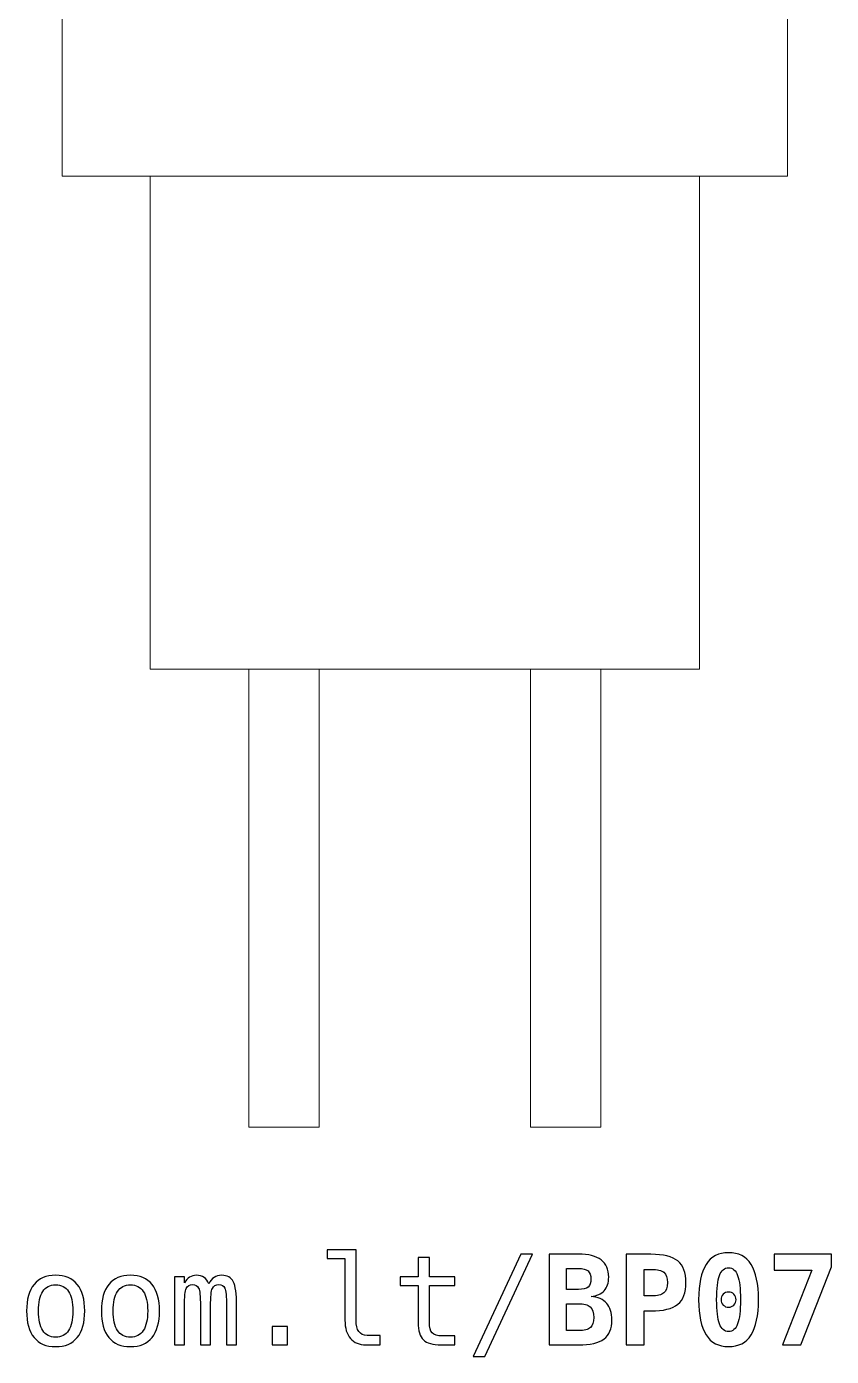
# Model space of a CAD drawing. Header units: centimetres. Extents: x -11.63 to -9.35, y -16.68 to -12.9.
# Drawn here: x -11.066 to -9.923, y -16.676 to -14.788 of the extents above; entities that cross this region are included whole.
import ezdxf

# ---------------------------------------------------------------- set-up
doc = ezdxf.new("R2010")
doc.units = ezdxf.units.CM
doc.header["$MEASUREMENT"] = 0
doc.layers.add('Layer 1', color=7, linetype='Continuous')

msp = doc.modelspace()

# ---------------------------------------------------------------- linework, layer by layer
at = {"layer": 'Layer 1', "lineweight": 20}
for points in [[(-9.985, -14.6), (-9.985, -14.6), (-11.015, -14.6), (-11.015, -14.6), (-11.015, -14.6), (-11.015, -14.6), (-11.015, -15), (-11.015, -15), (-11.015, -15), (-11.015, -15), (-9.985, -15), (-9.985, -15), (-9.985, -15), (-9.985, -15), (-9.985, -14.6), (-9.985, -14.6)], [(-10.11, -15), (-10.11, -15), (-10.89, -15), (-10.89, -15), (-10.89, -15), (-10.89, -15), (-10.89, -15.7), (-10.89, -15.7), (-10.89, -15.7), (-10.89, -15.7), (-10.11, -15.7), (-10.11, -15.7), (-10.11, -15.7), (-10.11, -15.7), (-10.11, -15), (-10.11, -15)], [(-10.65, -15.7), (-10.65, -15.7), (-10.75, -15.7), (-10.75, -15.7), (-10.75, -15.7), (-10.75, -15.7), (-10.75, -16.35), (-10.75, -16.35), (-10.75, -16.35), (-10.75, -16.35), (-10.65, -16.35), (-10.65, -16.35), (-10.65, -16.35), (-10.65, -16.35), (-10.65, -15.7), (-10.65, -15.7)], [(-10.25, -15.7), (-10.25, -15.7), (-10.35, -15.7), (-10.35, -15.7), (-10.35, -15.7), (-10.35, -15.7), (-10.35, -16.35), (-10.35, -16.35), (-10.35, -16.35), (-10.35, -16.35), (-10.25, -16.35), (-10.25, -16.35), (-10.25, -16.35), (-10.25, -16.35), (-10.25, -15.7), (-10.25, -15.7)]]:
    msp.add_open_spline(points, degree=3, knots=[0, 0, 0, 0, 0.25, 0.25, 0.25, 0.25, 0.5, 0.5, 0.5, 0.5, 0.75, 0.75, 0.75, 0.75, 1, 1, 1, 1], dxfattribs=at)
at = {"layer": 'Layer 1', "color": 250}
for points, knots in [([(-10.59763, -16.62435), (-10.59763, -16.63146), (-10.59633, -16.63681), (-10.59372, -16.64043), (-10.59372, -16.64043), (-10.5911, -16.64404), (-10.58725, -16.64586), (-10.58213, -16.64586), (-10.58213, -16.64586), (-10.58213, -16.64586), (-10.56361, -16.64586), (-10.56361, -16.64586), (-10.56361, -16.64586), (-10.56361, -16.64586), (-10.56361, -16.6593), (-10.56361, -16.6593), (-10.56361, -16.6593), (-10.56361, -16.6593), (-10.58366, -16.6593), (-10.58366, -16.6593), (-10.58366, -16.6593), (-10.59316, -16.6593), (-10.60048, -16.65624), (-10.60568, -16.65016), (-10.60568, -16.65016), (-10.61088, -16.64407), (-10.61347, -16.63546), (-10.61347, -16.62435), (-10.61347, -16.62435), (-10.61347, -16.62435), (-10.61347, -16.53674), (-10.61347, -16.53674), (-10.61347, -16.53674), (-10.61347, -16.53674), (-10.63887, -16.53674), (-10.63887, -16.53674), (-10.63887, -16.53674), (-10.63887, -16.53674), (-10.63887, -16.52433), (-10.63887, -16.52433), (-10.63887, -16.52433), (-10.63887, -16.52433), (-10.59763, -16.52433), (-10.59763, -16.52433), (-10.59763, -16.52433), (-10.59763, -16.52433), (-10.59763, -16.62435), (-10.59763, -16.62435)], [0, 0, 0, 0, 0.0833333, 0.0833333, 0.0833333, 0.0833333, 0.1666667, 0.1666667, 0.1666667, 0.1666667, 0.25, 0.25, 0.25, 0.25, 0.3333333, 0.3333333, 0.3333333, 0.3333333, 0.4166667, 0.4166667, 0.4166667, 0.4166667, 0.5, 0.5, 0.5, 0.5, 0.5833333, 0.5833333, 0.5833333, 0.5833333, 0.6666667, 0.6666667, 0.6666667, 0.6666667, 0.75, 0.75, 0.75, 0.75, 0.8333333, 0.8333333, 0.8333333, 0.8333333, 0.9166667, 0.9166667, 0.9166667, 0.9166667, 1, 1, 1, 1]), ([(-10.49358, -16.53544), (-10.49358, -16.53544), (-10.49358, -16.56284), (-10.49358, -16.56284), (-10.49358, -16.56284), (-10.49358, -16.56284), (-10.45757, -16.56284), (-10.45757, -16.56284), (-10.45757, -16.56284), (-10.45757, -16.56284), (-10.45757, -16.57516), (-10.45757, -16.57516), (-10.45757, -16.57516), (-10.45757, -16.57516), (-10.49358, -16.57516), (-10.49358, -16.57516), (-10.49358, -16.57516), (-10.49358, -16.57516), (-10.49358, -16.62752), (-10.49358, -16.62752), (-10.49358, -16.62752), (-10.49358, -16.63463), (-10.49223, -16.6396), (-10.48953, -16.6424), (-10.48953, -16.6424), (-10.48682, -16.64522), (-10.48212, -16.64663), (-10.47541, -16.64663), (-10.47541, -16.64663), (-10.47541, -16.64663), (-10.45757, -16.64663), (-10.45757, -16.64663), (-10.45757, -16.64663), (-10.45757, -16.64663), (-10.45757, -16.6593), (-10.45757, -16.6593), (-10.45757, -16.6593), (-10.45757, -16.6593), (-10.47694, -16.6593), (-10.47694, -16.6593), (-10.47694, -16.6593), (-10.48885, -16.6593), (-10.49723, -16.65692), (-10.50211, -16.65216), (-10.50211, -16.65216), (-10.50699, -16.64739), (-10.50943, -16.63916), (-10.50943, -16.62752), (-10.50943, -16.62752), (-10.50943, -16.62752), (-10.50943, -16.57516), (-10.50943, -16.57516), (-10.50943, -16.57516), (-10.50943, -16.57516), (-10.53518, -16.57516), (-10.53518, -16.57516), (-10.53518, -16.57516), (-10.53518, -16.57516), (-10.53518, -16.56284), (-10.53518, -16.56284), (-10.53518, -16.56284), (-10.53518, -16.56284), (-10.50943, -16.56284), (-10.50943, -16.56284), (-10.50943, -16.56284), (-10.50943, -16.56284), (-10.50943, -16.53544), (-10.50943, -16.53544), (-10.50943, -16.53544), (-10.50943, -16.53544), (-10.49358, -16.53544), (-10.49358, -16.53544)], [0, 0, 0, 0, 0.0555556, 0.0555556, 0.0555556, 0.0555556, 0.1111111, 0.1111111, 0.1111111, 0.1111111, 0.1666667, 0.1666667, 0.1666667, 0.1666667, 0.2222222, 0.2222222, 0.2222222, 0.2222222, 0.2777778, 0.2777778, 0.2777778, 0.2777778, 0.3333333, 0.3333333, 0.3333333, 0.3333333, 0.3888889, 0.3888889, 0.3888889, 0.3888889, 0.4444444, 0.4444444, 0.4444444, 0.4444444, 0.5, 0.5, 0.5, 0.5, 0.5555556, 0.5555556, 0.5555556, 0.5555556, 0.6111111, 0.6111111, 0.6111111, 0.6111111, 0.6666667, 0.6666667, 0.6666667, 0.6666667, 0.7222222, 0.7222222, 0.7222222, 0.7222222, 0.7777778, 0.7777778, 0.7777778, 0.7777778, 0.8333333, 0.8333333, 0.8333333, 0.8333333, 0.8888889, 0.8888889, 0.8888889, 0.8888889, 0.9444444, 0.9444444, 0.9444444, 0.9444444, 1, 1, 1, 1]), ([(-10.3637, -16.53071), (-10.3637, -16.53071), (-10.34732, -16.53071), (-10.34732, -16.53071), (-10.34732, -16.53071), (-10.34732, -16.53071), (-10.41503, -16.67567), (-10.41503, -16.67567), (-10.41503, -16.67567), (-10.41503, -16.67567), (-10.43149, -16.67567), (-10.43149, -16.67567), (-10.43149, -16.67567), (-10.43149, -16.67567), (-10.3637, -16.53071), (-10.3637, -16.53071)], [0, 0, 0, 0, 0.25, 0.25, 0.25, 0.25, 0.5, 0.5, 0.5, 0.5, 0.75, 0.75, 0.75, 0.75, 1, 1, 1, 1]), ([(-10.32333, -16.53054), (-10.32333, -16.53054), (-10.28191, -16.53054), (-10.28191, -16.53054), (-10.28191, -16.53054), (-10.26759, -16.53054), (-10.25686, -16.53324), (-10.24966, -16.53868), (-10.24966, -16.53868), (-10.24246, -16.54409), (-10.23884, -16.5522), (-10.23884, -16.56299), (-10.23884, -16.56299), (-10.23884, -16.57128), (-10.24096, -16.57772), (-10.24522, -16.58236), (-10.24522, -16.58236), (-10.24945, -16.58704), (-10.25568, -16.58971), (-10.26389, -16.59048), (-10.26389, -16.59048), (-10.25407, -16.59145), (-10.24669, -16.59474), (-10.24172, -16.60039), (-10.24172, -16.60039), (-10.23675, -16.606), (-10.23428, -16.61388), (-10.23428, -16.62399), (-10.23428, -16.62399), (-10.23428, -16.6364), (-10.23802, -16.64537), (-10.24548, -16.65095), (-10.24548, -16.65095), (-10.25295, -16.65651), (-10.26509, -16.6593), (-10.28191, -16.6593), (-10.28191, -16.6593), (-10.28191, -16.6593), (-10.32333, -16.6593), (-10.32333, -16.6593), (-10.32333, -16.6593), (-10.32333, -16.6593), (-10.32333, -16.53054), (-10.32333, -16.53054)], [0, 0, 0, 0, 0.0909091, 0.0909091, 0.0909091, 0.0909091, 0.1818182, 0.1818182, 0.1818182, 0.1818182, 0.2727273, 0.2727273, 0.2727273, 0.2727273, 0.3636364, 0.3636364, 0.3636364, 0.3636364, 0.4545455, 0.4545455, 0.4545455, 0.4545455, 0.5454545, 0.5454545, 0.5454545, 0.5454545, 0.6363636, 0.6363636, 0.6363636, 0.6363636, 0.7272727, 0.7272727, 0.7272727, 0.7272727, 0.8181818, 0.8181818, 0.8181818, 0.8181818, 0.9090909, 0.9090909, 0.9090909, 0.9090909, 1, 1, 1, 1]), ([(-10.21394, -16.53071), (-10.21394, -16.53071), (-10.17904, -16.53071), (-10.17904, -16.53071), (-10.17904, -16.53071), (-10.16131, -16.53071), (-10.14855, -16.53386), (-10.14076, -16.54018), (-10.14076, -16.54018), (-10.13297, -16.5465), (-10.12909, -16.55676), (-10.12909, -16.57093), (-10.12909, -16.57093), (-10.12909, -16.5851), (-10.13297, -16.59536), (-10.14076, -16.60168), (-10.14076, -16.60168), (-10.14855, -16.608), (-10.16131, -16.61115), (-10.17904, -16.61115), (-10.17904, -16.61115), (-10.17904, -16.61115), (-10.18854, -16.61115), (-10.18854, -16.61115), (-10.18854, -16.61115), (-10.18854, -16.61115), (-10.18854, -16.6593), (-10.18854, -16.6593), (-10.18854, -16.6593), (-10.18854, -16.6593), (-10.21394, -16.6593), (-10.21394, -16.6593), (-10.21394, -16.6593), (-10.21394, -16.6593), (-10.21394, -16.53071), (-10.21394, -16.53071)], [0, 0, 0, 0, 0.1111111, 0.1111111, 0.1111111, 0.1111111, 0.2222222, 0.2222222, 0.2222222, 0.2222222, 0.3333333, 0.3333333, 0.3333333, 0.3333333, 0.4444444, 0.4444444, 0.4444444, 0.4444444, 0.5555556, 0.5555556, 0.5555556, 0.5555556, 0.6666667, 0.6666667, 0.6666667, 0.6666667, 0.7777778, 0.7777778, 0.7777778, 0.7777778, 0.8888889, 0.8888889, 0.8888889, 0.8888889, 1, 1, 1, 1]), ([(-10.11113, -16.59512), (-10.11113, -16.57287), (-10.1076, -16.55617), (-10.10054, -16.54506), (-10.10054, -16.54506), (-10.09346, -16.53395), (-10.08285, -16.52839), (-10.06865, -16.52839), (-10.06865, -16.52839), (-10.05442, -16.52839), (-10.04378, -16.53392), (-10.03669, -16.545), (-10.03669, -16.545), (-10.02963, -16.55608), (-10.02611, -16.57281), (-10.02611, -16.59512), (-10.02611, -16.59512), (-10.02611, -16.61741), (-10.02963, -16.63411), (-10.03669, -16.64519), (-10.03669, -16.64519), (-10.04378, -16.65627), (-10.05442, -16.6618), (-10.06865, -16.6618), (-10.06865, -16.6618), (-10.08285, -16.6618), (-10.09346, -16.65624), (-10.10054, -16.64513), (-10.10054, -16.64513), (-10.1076, -16.63402), (-10.11113, -16.61735), (-10.11113, -16.59512)], [0, 0, 0, 0, 0.125, 0.125, 0.125, 0.125, 0.25, 0.25, 0.25, 0.25, 0.375, 0.375, 0.375, 0.375, 0.5, 0.5, 0.5, 0.5, 0.625, 0.625, 0.625, 0.625, 0.75, 0.75, 0.75, 0.75, 0.875, 0.875, 0.875, 0.875, 1, 1, 1, 1]), ([(-10.00388, -16.53071), (-10.00388, -16.53071), (-9.92256, -16.53071), (-9.92256, -16.53071), (-9.92256, -16.53071), (-9.92256, -16.53071), (-9.92256, -16.5487), (-9.92256, -16.5487), (-9.92256, -16.5487), (-9.92256, -16.5487), (-9.96616, -16.6593), (-9.96616, -16.6593), (-9.96616, -16.6593), (-9.96616, -16.6593), (-9.99209, -16.6593), (-9.99209, -16.6593), (-9.99209, -16.6593), (-9.99209, -16.6593), (-9.95023, -16.55311), (-9.95023, -16.55311), (-9.95023, -16.55311), (-9.95023, -16.55311), (-10.00388, -16.55311), (-10.00388, -16.55311), (-10.00388, -16.55311), (-10.00388, -16.55311), (-10.00388, -16.53071), (-10.00388, -16.53071)], [0, 0, 0, 0, 0.1428571, 0.1428571, 0.1428571, 0.1428571, 0.2857143, 0.2857143, 0.2857143, 0.2857143, 0.4285714, 0.4285714, 0.4285714, 0.4285714, 0.5714286, 0.5714286, 0.5714286, 0.5714286, 0.7142857, 0.7142857, 0.7142857, 0.7142857, 0.8571429, 0.8571429, 0.8571429, 0.8571429, 1, 1, 1, 1]), ([(-10.29878, -16.55076), (-10.29878, -16.55076), (-10.29878, -16.58066), (-10.29878, -16.58066), (-10.29878, -16.58066), (-10.29878, -16.58066), (-10.28191, -16.58066), (-10.28191, -16.58066), (-10.28191, -16.58066), (-10.27547, -16.58066), (-10.27088, -16.57951), (-10.26815, -16.57722), (-10.26815, -16.57722), (-10.26542, -16.57493), (-10.26406, -16.57113), (-10.26406, -16.56584), (-10.26406, -16.56584), (-10.26406, -16.56055), (-10.26544, -16.55673), (-10.26824, -16.55435), (-10.26824, -16.55435), (-10.27103, -16.55197), (-10.27559, -16.55076), (-10.28191, -16.55076), (-10.28191, -16.55076), (-10.28191, -16.55076), (-10.29878, -16.55076), (-10.29878, -16.55076)], [0, 0, 0, 0, 0.1428571, 0.1428571, 0.1428571, 0.1428571, 0.2857143, 0.2857143, 0.2857143, 0.2857143, 0.4285714, 0.4285714, 0.4285714, 0.4285714, 0.5714286, 0.5714286, 0.5714286, 0.5714286, 0.7142857, 0.7142857, 0.7142857, 0.7142857, 0.8571429, 0.8571429, 0.8571429, 0.8571429, 1, 1, 1, 1]), ([(-10.18854, -16.55208), (-10.18854, -16.55208), (-10.18854, -16.58977), (-10.18854, -16.58977), (-10.18854, -16.58977), (-10.18854, -16.58977), (-10.1781, -16.58977), (-10.1781, -16.58977), (-10.1781, -16.58977), (-10.16978, -16.58977), (-10.16393, -16.58836), (-10.16058, -16.58557), (-10.16058, -16.58557), (-10.1572, -16.58275), (-10.15552, -16.57787), (-10.15552, -16.57093), (-10.15552, -16.57093), (-10.15552, -16.56399), (-10.1572, -16.55911), (-10.16058, -16.55629), (-10.16058, -16.55629), (-10.16393, -16.5535), (-10.16978, -16.55208), (-10.1781, -16.55208), (-10.1781, -16.55208), (-10.1781, -16.55208), (-10.18854, -16.55208), (-10.18854, -16.55208)], [0, 0, 0, 0, 0.1428571, 0.1428571, 0.1428571, 0.1428571, 0.2857143, 0.2857143, 0.2857143, 0.2857143, 0.4285714, 0.4285714, 0.4285714, 0.4285714, 0.5714286, 0.5714286, 0.5714286, 0.5714286, 0.7142857, 0.7142857, 0.7142857, 0.7142857, 0.8571429, 0.8571429, 0.8571429, 0.8571429, 1, 1, 1, 1]), ([(-10.06865, -16.54991), (-10.07453, -16.54991), (-10.07879, -16.5535), (-10.08149, -16.56067), (-10.08149, -16.56067), (-10.0842, -16.56787), (-10.08555, -16.57934), (-10.08555, -16.59512), (-10.08555, -16.59512), (-10.08555, -16.61088), (-10.0842, -16.62232), (-10.08149, -16.62952), (-10.08149, -16.62952), (-10.07879, -16.63669), (-10.07453, -16.64028), (-10.06865, -16.64028), (-10.06865, -16.64028), (-10.06274, -16.64028), (-10.05844, -16.63669), (-10.05574, -16.62952), (-10.05574, -16.62952), (-10.05304, -16.62232), (-10.05168, -16.61088), (-10.05168, -16.59512), (-10.05168, -16.59512), (-10.05168, -16.57934), (-10.05304, -16.56787), (-10.05574, -16.56067), (-10.05574, -16.56067), (-10.05844, -16.5535), (-10.06274, -16.54991), (-10.06865, -16.54991)], [0, 0, 0, 0, 0.125, 0.125, 0.125, 0.125, 0.25, 0.25, 0.25, 0.25, 0.375, 0.375, 0.375, 0.375, 0.5, 0.5, 0.5, 0.5, 0.625, 0.625, 0.625, 0.625, 0.75, 0.75, 0.75, 0.75, 0.875, 0.875, 0.875, 0.875, 1, 1, 1, 1]), ([(-11.02436, -16.56052), (-11.01098, -16.56052), (-11.00075, -16.56484), (-10.99366, -16.57352), (-10.99366, -16.57352), (-10.98658, -16.58219), (-10.98302, -16.59474), (-10.98302, -16.61115), (-10.98302, -16.61115), (-10.98302, -16.62764), (-10.98655, -16.64019), (-10.99361, -16.64883), (-10.99361, -16.64883), (-11.00069, -16.65748), (-11.01092, -16.6618), (-11.02436, -16.6618), (-11.02436, -16.6618), (-11.03776, -16.6618), (-11.04796, -16.65748), (-11.05505, -16.64883), (-11.05505, -16.64883), (-11.0621, -16.64019), (-11.06563, -16.62764), (-11.06563, -16.61115), (-11.06563, -16.61115), (-11.06563, -16.59474), (-11.0621, -16.58219), (-11.05505, -16.57352), (-11.05505, -16.57352), (-11.04796, -16.56484), (-11.03776, -16.56052), (-11.02436, -16.56052)], [0, 0, 0, 0, 0.125, 0.125, 0.125, 0.125, 0.25, 0.25, 0.25, 0.25, 0.375, 0.375, 0.375, 0.375, 0.5, 0.5, 0.5, 0.5, 0.625, 0.625, 0.625, 0.625, 0.75, 0.75, 0.75, 0.75, 0.875, 0.875, 0.875, 0.875, 1, 1, 1, 1]), ([(-11.02436, -16.57396), (-11.03241, -16.57396), (-11.0385, -16.57707), (-11.04264, -16.58333), (-11.04264, -16.58333), (-11.04679, -16.5896), (-11.04884, -16.59889), (-11.04884, -16.61115), (-11.04884, -16.61115), (-11.04884, -16.62338), (-11.04679, -16.63264), (-11.04264, -16.63893), (-11.04264, -16.63893), (-11.0385, -16.64522), (-11.03241, -16.64836), (-11.02436, -16.64836), (-11.02436, -16.64836), (-11.01627, -16.64836), (-11.01016, -16.64522), (-11.00601, -16.63893), (-11.00601, -16.63893), (-11.00187, -16.63264), (-10.99981, -16.62338), (-10.99981, -16.61115), (-10.99981, -16.61115), (-10.99981, -16.59889), (-11.00187, -16.5896), (-11.00601, -16.58333), (-11.00601, -16.58333), (-11.01016, -16.57707), (-11.01627, -16.57396), (-11.02436, -16.57396)], [0, 0, 0, 0, 0.125, 0.125, 0.125, 0.125, 0.25, 0.25, 0.25, 0.25, 0.375, 0.375, 0.375, 0.375, 0.5, 0.5, 0.5, 0.5, 0.625, 0.625, 0.625, 0.625, 0.75, 0.75, 0.75, 0.75, 0.875, 0.875, 0.875, 0.875, 1, 1, 1, 1]), ([(-10.91817, -16.56052), (-10.90479, -16.56052), (-10.89456, -16.56484), (-10.88747, -16.57352), (-10.88747, -16.57352), (-10.88039, -16.58219), (-10.87683, -16.59474), (-10.87683, -16.61115), (-10.87683, -16.61115), (-10.87683, -16.62764), (-10.88036, -16.64019), (-10.88742, -16.64883), (-10.88742, -16.64883), (-10.8945, -16.65748), (-10.90473, -16.6618), (-10.91817, -16.6618), (-10.91817, -16.6618), (-10.93157, -16.6618), (-10.94177, -16.65748), (-10.94886, -16.64883), (-10.94886, -16.64883), (-10.95591, -16.64019), (-10.95944, -16.62764), (-10.95944, -16.61115), (-10.95944, -16.61115), (-10.95944, -16.59474), (-10.95591, -16.58219), (-10.94886, -16.57352), (-10.94886, -16.57352), (-10.94177, -16.56484), (-10.93157, -16.56052), (-10.91817, -16.56052)], [0, 0, 0, 0, 0.125, 0.125, 0.125, 0.125, 0.25, 0.25, 0.25, 0.25, 0.375, 0.375, 0.375, 0.375, 0.5, 0.5, 0.5, 0.5, 0.625, 0.625, 0.625, 0.625, 0.75, 0.75, 0.75, 0.75, 0.875, 0.875, 0.875, 0.875, 1, 1, 1, 1]), ([(-10.91817, -16.57396), (-10.92622, -16.57396), (-10.93231, -16.57707), (-10.93645, -16.58333), (-10.93645, -16.58333), (-10.9406, -16.5896), (-10.94265, -16.59889), (-10.94265, -16.61115), (-10.94265, -16.61115), (-10.94265, -16.62338), (-10.9406, -16.63264), (-10.93645, -16.63893), (-10.93645, -16.63893), (-10.93231, -16.64522), (-10.92622, -16.64836), (-10.91817, -16.64836), (-10.91817, -16.64836), (-10.91008, -16.64836), (-10.90397, -16.64522), (-10.89982, -16.63893), (-10.89982, -16.63893), (-10.89568, -16.63264), (-10.89362, -16.62338), (-10.89362, -16.61115), (-10.89362, -16.61115), (-10.89362, -16.59889), (-10.89568, -16.5896), (-10.89982, -16.58333), (-10.89982, -16.58333), (-10.90397, -16.57707), (-10.91008, -16.57396), (-10.91817, -16.57396)], [0, 0, 0, 0, 0.125, 0.125, 0.125, 0.125, 0.25, 0.25, 0.25, 0.25, 0.375, 0.375, 0.375, 0.375, 0.5, 0.5, 0.5, 0.5, 0.625, 0.625, 0.625, 0.625, 0.75, 0.75, 0.75, 0.75, 0.875, 0.875, 0.875, 0.875, 1, 1, 1, 1]), ([(-10.80683, -16.57266), (-10.80489, -16.56852), (-10.80239, -16.56546), (-10.79936, -16.56349), (-10.79936, -16.56349), (-10.79637, -16.56152), (-10.79272, -16.56052), (-10.78849, -16.56052), (-10.78849, -16.56052), (-10.78073, -16.56052), (-10.77526, -16.56352), (-10.77208, -16.56952), (-10.77208, -16.56952), (-10.76888, -16.57551), (-10.76729, -16.5868), (-10.76729, -16.60341), (-10.76729, -16.60341), (-10.76729, -16.60341), (-10.76729, -16.6593), (-10.76729, -16.6593), (-10.76729, -16.6593), (-10.76729, -16.6593), (-10.78175, -16.6593), (-10.78175, -16.6593), (-10.78175, -16.6593), (-10.78175, -16.6593), (-10.78175, -16.60409), (-10.78175, -16.60409), (-10.78175, -16.60409), (-10.78175, -16.59048), (-10.78252, -16.58204), (-10.78405, -16.57872), (-10.78405, -16.57872), (-10.78555, -16.57543), (-10.78834, -16.57378), (-10.79237, -16.57378), (-10.79237, -16.57378), (-10.79695, -16.57378), (-10.8001, -16.57554), (-10.8018, -16.57907), (-10.8018, -16.57907), (-10.80348, -16.5826), (-10.80433, -16.59095), (-10.80433, -16.60409), (-10.80433, -16.60409), (-10.80433, -16.60409), (-10.80433, -16.6593), (-10.80433, -16.6593), (-10.80433, -16.6593), (-10.80433, -16.6593), (-10.8188, -16.6593), (-10.8188, -16.6593), (-10.8188, -16.6593), (-10.8188, -16.6593), (-10.8188, -16.60409), (-10.8188, -16.60409), (-10.8188, -16.60409), (-10.8188, -16.5903), (-10.81962, -16.58181), (-10.82127, -16.5786), (-10.82127, -16.5786), (-10.82288, -16.5754), (-10.82582, -16.57378), (-10.83009, -16.57378), (-10.83009, -16.57378), (-10.83429, -16.57378), (-10.8372, -16.57554), (-10.83882, -16.57907), (-10.83882, -16.57907), (-10.84046, -16.5826), (-10.84129, -16.59095), (-10.84129, -16.60409), (-10.84129, -16.60409), (-10.84129, -16.60409), (-10.84129, -16.6593), (-10.84129, -16.6593), (-10.84129, -16.6593), (-10.84129, -16.6593), (-10.85566, -16.6593), (-10.85566, -16.6593), (-10.85566, -16.6593), (-10.85566, -16.6593), (-10.85566, -16.56284), (-10.85566, -16.56284), (-10.85566, -16.56284), (-10.85566, -16.56284), (-10.84129, -16.56284), (-10.84129, -16.56284), (-10.84129, -16.56284), (-10.84129, -16.56284), (-10.84129, -16.5711), (-10.84129, -16.5711), (-10.84129, -16.5711), (-10.8394, -16.56767), (-10.83702, -16.56505), (-10.83417, -16.56323), (-10.83417, -16.56323), (-10.83135, -16.56143), (-10.82812, -16.56052), (-10.8245, -16.56052), (-10.8245, -16.56052), (-10.82012, -16.56052), (-10.8165, -16.56152), (-10.81359, -16.56352), (-10.81359, -16.56352), (-10.81068, -16.56555), (-10.80845, -16.56858), (-10.80683, -16.57266)], [0, 0, 0, 0, 0.037037, 0.037037, 0.037037, 0.037037, 0.0740741, 0.0740741, 0.0740741, 0.0740741, 0.1111111, 0.1111111, 0.1111111, 0.1111111, 0.1481481, 0.1481481, 0.1481481, 0.1481481, 0.1851852, 0.1851852, 0.1851852, 0.1851852, 0.2222222, 0.2222222, 0.2222222, 0.2222222, 0.2592593, 0.2592593, 0.2592593, 0.2592593, 0.2962963, 0.2962963, 0.2962963, 0.2962963, 0.3333333, 0.3333333, 0.3333333, 0.3333333, 0.3703704, 0.3703704, 0.3703704, 0.3703704, 0.4074074, 0.4074074, 0.4074074, 0.4074074, 0.4444444, 0.4444444, 0.4444444, 0.4444444, 0.4814815, 0.4814815, 0.4814815, 0.4814815, 0.5185185, 0.5185185, 0.5185185, 0.5185185, 0.5555556, 0.5555556, 0.5555556, 0.5555556, 0.5925926, 0.5925926, 0.5925926, 0.5925926, 0.6296296, 0.6296296, 0.6296296, 0.6296296, 0.6666667, 0.6666667, 0.6666667, 0.6666667, 0.7037037, 0.7037037, 0.7037037, 0.7037037, 0.7407407, 0.7407407, 0.7407407, 0.7407407, 0.7777778, 0.7777778, 0.7777778, 0.7777778, 0.8148148, 0.8148148, 0.8148148, 0.8148148, 0.8518519, 0.8518519, 0.8518519, 0.8518519, 0.8888889, 0.8888889, 0.8888889, 0.8888889, 0.9259259, 0.9259259, 0.9259259, 0.9259259, 0.962963, 0.962963, 0.962963, 0.962963, 1, 1, 1, 1]), ([(-10.07935, -16.59512), (-10.07935, -16.5921), (-10.07832, -16.58954), (-10.07623, -16.58748), (-10.07623, -16.58748), (-10.07417, -16.58539), (-10.07164, -16.58436), (-10.06865, -16.58436), (-10.06865, -16.58436), (-10.06562, -16.58436), (-10.06306, -16.58539), (-10.061, -16.58748), (-10.061, -16.58748), (-10.05892, -16.58954), (-10.05789, -16.5921), (-10.05789, -16.59512), (-10.05789, -16.59512), (-10.05789, -16.59812), (-10.05892, -16.60065), (-10.061, -16.60271), (-10.061, -16.60271), (-10.06306, -16.6048), (-10.06562, -16.60582), (-10.06865, -16.60582), (-10.06865, -16.60582), (-10.07164, -16.60582), (-10.07417, -16.6048), (-10.07623, -16.60277), (-10.07623, -16.60277), (-10.07832, -16.60074), (-10.07935, -16.59818), (-10.07935, -16.59512)], [0, 0, 0, 0, 0.125, 0.125, 0.125, 0.125, 0.25, 0.25, 0.25, 0.25, 0.375, 0.375, 0.375, 0.375, 0.5, 0.5, 0.5, 0.5, 0.625, 0.625, 0.625, 0.625, 0.75, 0.75, 0.75, 0.75, 0.875, 0.875, 0.875, 0.875, 1, 1, 1, 1]), ([(-10.29878, -16.60089), (-10.29878, -16.60089), (-10.29878, -16.63899), (-10.29878, -16.63899), (-10.29878, -16.63899), (-10.29878, -16.63899), (-10.28191, -16.63899), (-10.28191, -16.63899), (-10.28191, -16.63899), (-10.27379, -16.63899), (-10.26815, -16.6376), (-10.26489, -16.63484), (-10.26489, -16.63484), (-10.26165, -16.63208), (-10.26004, -16.62729), (-10.26004, -16.62046), (-10.26004, -16.62046), (-10.26004, -16.6135), (-10.26174, -16.6085), (-10.26512, -16.60544), (-10.26512, -16.60544), (-10.2685, -16.60241), (-10.27409, -16.60089), (-10.28191, -16.60089), (-10.28191, -16.60089), (-10.28191, -16.60089), (-10.29878, -16.60089), (-10.29878, -16.60089)], [0, 0, 0, 0, 0.1428571, 0.1428571, 0.1428571, 0.1428571, 0.2857143, 0.2857143, 0.2857143, 0.2857143, 0.4285714, 0.4285714, 0.4285714, 0.4285714, 0.5714286, 0.5714286, 0.5714286, 0.5714286, 0.7142857, 0.7142857, 0.7142857, 0.7142857, 0.8571429, 0.8571429, 0.8571429, 0.8571429, 1, 1, 1, 1]), ([(-10.71672, -16.63302), (-10.71672, -16.63302), (-10.69503, -16.63302), (-10.69503, -16.63302), (-10.69503, -16.63302), (-10.69503, -16.63302), (-10.69503, -16.6593), (-10.69503, -16.6593), (-10.69503, -16.6593), (-10.69503, -16.6593), (-10.71672, -16.6593), (-10.71672, -16.6593), (-10.71672, -16.6593), (-10.71672, -16.6593), (-10.71672, -16.63302), (-10.71672, -16.63302)], [0, 0, 0, 0, 0.25, 0.25, 0.25, 0.25, 0.5, 0.5, 0.5, 0.5, 0.75, 0.75, 0.75, 0.75, 1, 1, 1, 1])]:
    msp.add_open_spline(points, degree=3, knots=knots, dxfattribs=at)

doc.saveas('drawing.dxf')
